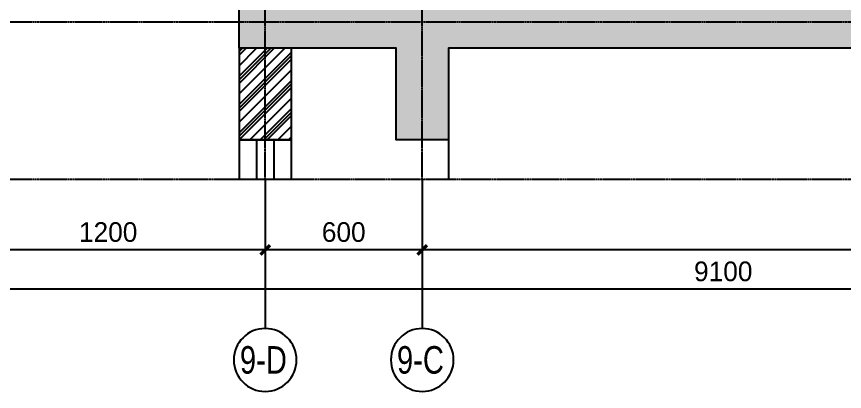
# Model space of a CAD drawing. Header units: millimetres. Extents: x 590 to 34010, y 590 to 7410.
# Drawn here: x 23850 to 27013, y 590 to 2020 of the extents above; entities that cross this region are included whole.
import ezdxf
from ezdxf.enums import TextEntityAlignment as Align

# ---------------------------------------------------------------- set-up
doc = ezdxf.new("R2010")
doc.units = ezdxf.units.MM
doc.header["$PDMODE"] = 35
doc.linetypes.add('Pbo-Center', pattern=[9, 6, -1, 1, -1])
doc.layers.get('0').update_dxf_attribs({"color": 14})
doc.layers.get('DEFPOINTS').update_dxf_attribs({"color": 5})
for name, color, linetype in [('!PboDS-Stair', 30, 'Continuous'), ('!PboGS-13Light-Center', 134, 'Pbo-Center'), ('!PboGS-Dim', 50, 'Continuous'), ('!PboPL-AxisNumber', 150, 'Continuous'), ('!PboPL-Column', 182, 'Continuous'), ('!PboPL-EXwalls', 190, 'Continuous'), ('!PboPL-Glass', 30, 'Continuous'), ('!PboPL-Grid', 124, 'Pbo-Center'), ('!PboPL-Hatch', 250, 'Continuous'), ('!PboPL-ShadeDark', 251, 'Continuous'), ('!PboPL-TXT25', 40, 'Continuous'), ('!PboRC-18Norm', 30, 'Continuous')]:
    doc.layers.add(name, color=color, linetype=linetype)
doc.styles.add('!PYH.V2008_EN', font='')
doc.styles.add('!赫思Norm', font='赫思StyleNormEN.SHX', dxfattribs={"width": 0.9, "bigfont": '赫思StyleDimTextCN.SHX'})
doc.styles.get('!PYH.V2008_EN').set_extended_font_data('赫思深化DWG.CN繁')
doc.dimstyles.new('!PboMS-30', dxfattribs={"dimscale": 30, "dimtxt": 2.5, "dimasz": 1.2, "dimexe": 2, "dimexo": 2, "dimgap": 1, "dimtad": 1, "dimdec": 0, "dimdsep": 46, "dimtxsty": '!PYH.V2008_EN', "dimblk": 'ARCHTICK', "dimcen": 1, "dimdle": 2, "dimclrd": 44, "dimclre": 44, "dimclrt": 256, "dimadec": 1, "dimazin": 2, "dimtfac": 1, "dimtdec": 0, "dimtix": 1, "dimtmove": 2, "dimatfit": 1, "dimldrblk": '!PYH_DIM.ARCHTICK', "dimfxl": 5, "dimfxlon": 1, "dimtolj": 1, "dimtzin": 0, "dimlwd": -1, "dimlwe": -1, "dimarcsym": 0})

# ---------------------------------------------------------------- blocks, each defined once
blk = doc.blocks.new('_ArchTick')
at = {"const_width": 0.35}
blk.add_lwpolyline([(0.5, 0.5), (-0.5, -0.5)], dxfattribs=at)
blk = doc.blocks.new('*D104')
at = {"layer": '!PboGS-Dim', "color": 44, "transparency": 16777216}
for p, q in [((22000, 1130), (22000, 920)), ((31100, 1130), (31100, 920)), ((31160, 980), (21940, 980))]:
    blk.add_line(p, q, dxfattribs=at)
at = {"layer": 'DEFPOINTS', "color": 0, "transparency": 16777216}
for p in [(22000, 1400), (31100, 1400), (22000, 980)]:
    blk.add_point(p, dxfattribs=at)
at = {"layer": '!PboGS-Dim', "color": 44, "transparency": 16777216, "xscale": 36, "yscale": 36, "zscale": 36, "rotation": 180}
blk.add_blockref('_ArchTick', (22000, 980), dxfattribs=at)
at = {"layer": '!PboGS-Dim', "color": 44, "transparency": 16777216, "xscale": 36, "yscale": 36, "zscale": 36}
blk.add_blockref('_ArchTick', (31100, 980), dxfattribs=at)
at = {"layer": '!PboGS-Dim', "transparency": 16777216, "insert": (26550, 1047.5), "char_height": 75, "attachment_point": 5, "style": '!PYH.V2008_EN'}
blk.add_mtext('\\A1;9100', dxfattribs=at)
blk = doc.blocks.new('!PYH_DIM.ARCHTICK')
blk.add_lwpolyline([(0, 0, 0, 0, 0), (-0.964, -1.149, 0.4, 0.25, 0), (0, 0, 0.25, 0.4, 0), (-0.964, 1.149, 0, 0, 0), (0, 0, 0, 0, 0), (-1.635, 0, 0, 0, 0)], format="xyseb")
blk = doc.blocks.new('!pbo_grid201706_blkSC')
blk.add_circle((0, 0), 4)
at = {"layer": '!PboPL-TXT25', "style": '!赫思Norm', "width": 1.599118}
blk.add_attdef('A', text='', height=3.5, dxfattribs=at).set_placement((-2.76, -1.65), (3.22, -1.65), align=Align.FIT)
blk = doc.blocks.new('*D98')
at = {"layer": '!PboGS-Dim', "color": 44, "transparency": 16777216}
for p, q in [((25400, 1280), (25400, 1070)), ((29300, 1280), (29300, 1070)), ((29360, 1130), (25340, 1130))]:
    blk.add_line(p, q, dxfattribs=at)
at = {"layer": 'DEFPOINTS', "color": 0, "transparency": 16777216}
for p in [(25400, 1400), (29300, 1400), (25400, 1130)]:
    blk.add_point(p, dxfattribs=at)
at = {"layer": '!PboGS-Dim', "color": 44, "transparency": 16777216, "xscale": 36, "yscale": 36, "zscale": 36, "rotation": 180}
blk.add_blockref('_ArchTick', (25400, 1130), dxfattribs=at)
at = {"layer": '!PboGS-Dim', "color": 44, "transparency": 16777216, "xscale": 36, "yscale": 36, "zscale": 36}
blk.add_blockref('_ArchTick', (29300, 1130), dxfattribs=at)
at = {"layer": '!PboGS-Dim', "transparency": 16777216, "insert": (27350, 1197.5), "char_height": 75, "attachment_point": 5, "style": '!PYH.V2008_EN'}
blk.add_mtext('\\A1;3900', dxfattribs=at)
blk = doc.blocks.new('*D99')
at = {"layer": '!PboGS-Dim', "color": 44, "transparency": 16777216}
for p, q in [((24800, 1280), (24800, 1070)), ((25400, 1280), (25400, 1070)), ((25460, 1130), (24740, 1130))]:
    blk.add_line(p, q, dxfattribs=at)
at = {"layer": 'DEFPOINTS', "color": 0, "transparency": 16777216}
for p in [(24800, 1400), (25400, 1400), (24800, 1130)]:
    blk.add_point(p, dxfattribs=at)
at = {"layer": '!PboGS-Dim', "color": 44, "transparency": 16777216, "xscale": 36, "yscale": 36, "zscale": 36, "rotation": 180}
blk.add_blockref('_ArchTick', (24800, 1130), dxfattribs=at)
at = {"layer": '!PboGS-Dim', "color": 44, "transparency": 16777216, "xscale": 36, "yscale": 36, "zscale": 36}
blk.add_blockref('_ArchTick', (25400, 1130), dxfattribs=at)
at = {"layer": '!PboGS-Dim', "transparency": 16777216, "insert": (25100, 1197.5), "char_height": 75, "attachment_point": 5, "style": '!PYH.V2008_EN'}
blk.add_mtext('\\A1;600', dxfattribs=at)
blk = doc.blocks.new('*D100')
at = {"layer": '!PboGS-Dim', "color": 44, "transparency": 16777216}
for p, q in [((23600, 1280), (23600, 1070)), ((24800, 1280), (24800, 1070)), ((24860, 1130), (23540, 1130))]:
    blk.add_line(p, q, dxfattribs=at)
at = {"layer": 'DEFPOINTS', "color": 0, "transparency": 16777216}
for p in [(23600, 1400), (24800, 1400), (23600, 1130)]:
    blk.add_point(p, dxfattribs=at)
at = {"layer": '!PboGS-Dim', "color": 44, "transparency": 16777216, "xscale": 36, "yscale": 36, "zscale": 36, "rotation": 180}
blk.add_blockref('_ArchTick', (23600, 1130), dxfattribs=at)
at = {"layer": '!PboGS-Dim', "color": 44, "transparency": 16777216, "xscale": 36, "yscale": 36, "zscale": 36}
blk.add_blockref('_ArchTick', (24800, 1130), dxfattribs=at)
at = {"layer": '!PboGS-Dim', "transparency": 16777216, "insert": (24200, 1197.5), "char_height": 75, "attachment_point": 5, "style": '!PYH.V2008_EN'}
blk.add_mtext('\\A1;1200', dxfattribs=at)
blk = doc.blocks.new('pbotmp20180107161933')
blk.add_lwpolyline([(0, -1), (1, -1), (1, 0), (0, 0)], close=True)
for points in [[(0, -0.333), (1, -0.333)], [(0, -0.667), (1, -0.667)]]:
    blk.add_lwpolyline(points)

msp = doc.modelspace()

# ---------------------------------------------------------------- hatches: boundary and pattern name
at = {"layer": '!PboPL-Hatch'}
h = msp.add_hatch(dxfattribs=at)
h.set_pattern_fill('PLASTI', color=256, scale=24, angle=225)
h.set_pattern_definition([(225, (26900, 4100), (53.8815, -53.8815), []), (225, (26906.735, 4093.265), (53.8815, -53.8815), []), (225, (26913.47, 4086.53), (53.8815, -53.8815), []), (225, (26933.676, 4066.324), (53.8815, -53.8815), [])])
h.paths.add_polyline_path([(24700, 1550), (24900, 1550), (24900, 1900), (24700, 1900)])
h.paths.add_polyline_path([(25920, 4000), (25920, 4100), (24450, 4100), (24450, 3900), (24700, 3900), (24700, 3100), (24900, 3100), (24900, 4000)])
at = {"layer": '!PboPL-ShadeDark'}
h = msp.add_hatch(color=256, dxfattribs=at)
h.dxf.hatch_style = 1
h.paths.add_polyline_path([(24900, 2100), (24900, 2500), (24700, 2500), (24700, 1900), (25300, 1900), (25300, 1550), (25500, 1550), (25500, 1900), (27300, 1900), (27300, 2100)])

# ---------------------------------------------------------------- linework, layer by layer
at = {"layer": '!PboDS-Stair'}
msp.add_lwpolyline([(25500, 1550), (25500, 1400)], dxfattribs=at)
at = {"layer": '!PboGS-13Light-Center'}
msp.add_lwpolyline([(21400, 1400), (27240, 1400), (27270, 1460), (27330, 1340), (27360, 1400), (33200, 1400)], dxfattribs=at)
at = {"layer": '!PboPL-AxisNumber'}
for p, q in [((24800, 1400), (24800, 830)), ((25400, 1400), (25400, 830))]:
    msp.add_line(p, q, dxfattribs=at)
at = {"layer": '!PboPL-Column'}
msp.add_lwpolyline([(25500, 1550), (25300, 1550), (25300, 1900), (24700, 1900), (24700, 2500), (24900, 2500), (24900, 2100), (27300, 2100), (27300, 1900), (25500, 1900)], close=True, dxfattribs=at)
at = {"layer": '!PboPL-EXwalls'}
msp.add_lwpolyline([(24700, 1550), (24900, 1550), (24900, 1900), (24700, 1900)], close=True, dxfattribs=at)
at = {"layer": '!PboPL-Grid'}
for points in [[(24800, 1400), (24800, 6600)], [(25400, 1400), (25400, 6600)], [(21400, 2000), (33200, 2000)]]:
    msp.add_lwpolyline(points, dxfattribs=at)
at = {"layer": '!PboRC-18Norm'}
msp.add_lwpolyline([(24700, 1900), (24700, 1400)], dxfattribs=at)

# ---------------------------------------------------------------- block references
at = {"layer": '!PboPL-AxisNumber'}
ref = msp.add_blockref('!pbo_grid201706_blkSC', (24800, 710), dxfattribs=dict(at, xscale=-30, yscale=30, zscale=30))
ref.add_attrib('A', '9-D', dxfattribs={"layer": '!PboPL-TXT25', "height": 105, "style": '!PYH.V2008_EN', "width": 0.62273}).set_placement((24703.4, 657.8), (24882.8, 657.8), align=Align.FIT)
ref = msp.add_blockref('!pbo_grid201706_blkSC', (25400, 710), dxfattribs=dict(at, xscale=-30, yscale=30, zscale=30))
ref.add_attrib('A', '9-C', dxfattribs={"layer": '!PboPL-TXT25', "height": 105, "style": '!PYH.V2008_EN', "width": 0.648649}).set_placement((25303.4, 657.8), (25482.8, 657.8), align=Align.FIT)
at = {"layer": '!PboPL-Glass', "xscale": 150, "yscale": 200, "rotation": 270}
msp.add_blockref('pbotmp20180107161933', (24900, 1550), dxfattribs=at)

# ---------------------------------------------------------------- dimensions: what is measured, and where the dimension line sits
at = {"layer": '!PboGS-Dim'}
for base, p1, p2, picture, middle in [((22000, 980), (31100, 1400), (22000, 1400), '*D104', (26550, 1047.5)), ((23600, 1130), (24800, 1400), (23600, 1400), '*D100', (24200, 1197.5)), ((24800, 1130), (25400, 1400), (24800, 1400), '*D99', (25100, 1197.5)), ((25400, 1130), (29300, 1400), (25400, 1400), '*D98', (27350, 1197.5))]:
    dim = msp.add_linear_dim(base=base, p1=p1, p2=p2, angle=180, dimstyle='!PboMS-30', dxfattribs=at)
    dim.commit()
    dim.dimension.update_dxf_attribs({"geometry": picture, "text_midpoint": middle})

doc.saveas('drawing.dxf')
